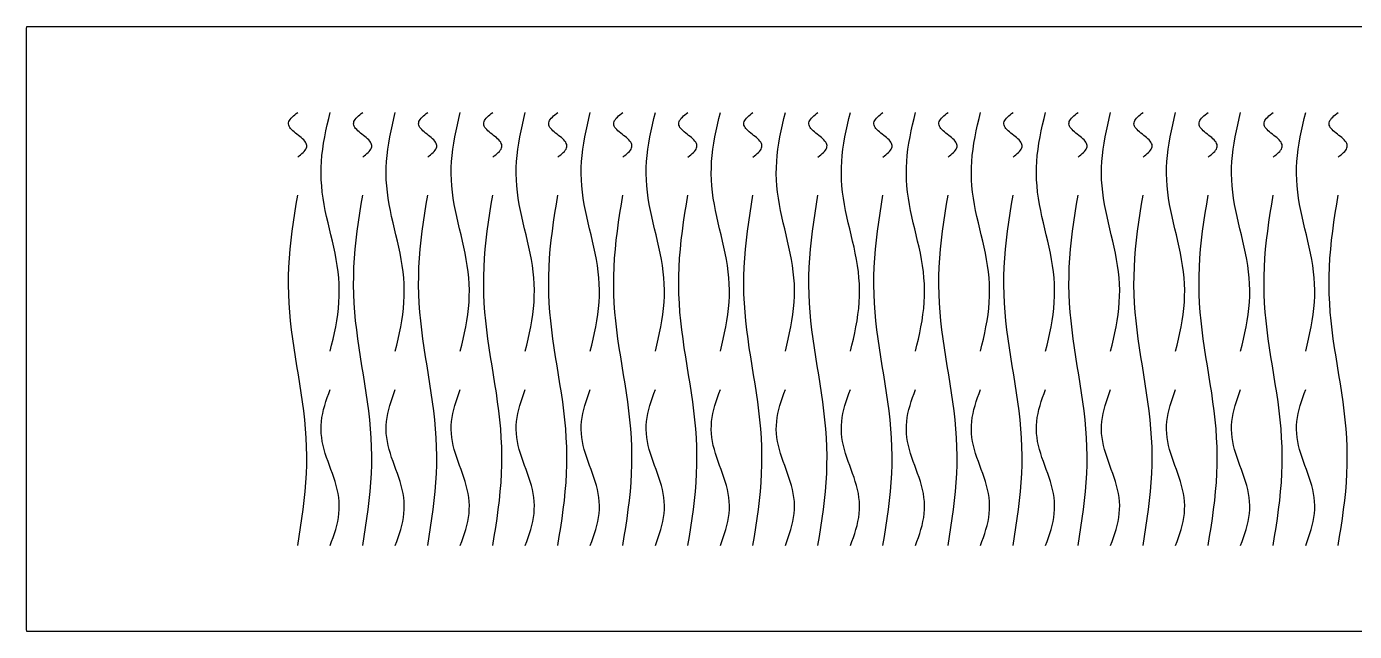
# Model space of a CAD drawing. Header units: millimetres. Extents: x 6 to 171, y 6 to 44.
# Drawn here: x 6 to 89.4, y 6 to 44 of the extents above; entities that cross this region are included whole.
import ezdxf

# ---------------------------------------------------------------- set-up
doc = ezdxf.new("R2010")
doc.units = ezdxf.units.MM
doc.layers.add('CUT', color=1, linetype='Continuous')

msp = doc.modelspace()

# ---------------------------------------------------------------- linework, layer by layer
at = {"layer": 'CUT'}
msp.add_lwpolyline([(6.007, 43.993), (6.147, 44), (170.853, 44), (170.993, 43.993), (171, 43.853), (171, 6.147), (170.993, 6.007), (170.853, 6), (6.147, 6), (6.007, 6.007), (6, 6.147), (6, 43.853), (6.007, 43.993)], close=True, dxfattribs=at)
for points in [[(23.021, 35.8), (23.112, 35.872), (23.202, 35.944), (23.286, 36.015), (23.364, 36.087), (23.433, 36.159), (23.491, 36.231), (23.537, 36.303), (23.57, 36.374), (23.588, 36.446), (23.592, 36.518), (23.581, 36.59), (23.555, 36.662), (23.516, 36.733), (23.463, 36.805), (23.4, 36.877), (23.326, 36.949), (23.245, 37.021), (23.157, 37.092), (23.067, 37.164), (22.975, 37.236), (22.884, 37.308), (22.797, 37.379), (22.715, 37.451), (22.642, 37.523), (22.578, 37.595), (22.526, 37.667), (22.486, 37.738), (22.461, 37.81), (22.45, 37.882), (22.453, 37.954), (22.472, 38.026), (22.504, 38.097), (22.55, 38.169), (22.608, 38.241), (22.677, 38.313), (22.755, 38.385), (22.84, 38.456), (22.929, 38.528), (23.021, 38.6)], [(25.062, 23.6), (25.153, 23.985), (25.243, 24.369), (25.327, 24.754), (25.405, 25.138), (25.474, 25.523), (25.532, 25.908), (25.578, 26.292), (25.611, 26.677), (25.629, 27.062), (25.633, 27.446), (25.622, 27.831), (25.596, 28.215), (25.557, 28.6), (25.505, 28.985), (25.441, 29.369), (25.367, 29.754), (25.286, 30.138), (25.199, 30.523), (25.108, 30.908), (25.016, 31.292), (24.925, 31.677), (24.838, 32.062), (24.756, 32.446), (24.683, 32.831), (24.619, 33.215), (24.567, 33.6), (24.527, 33.985), (24.502, 34.369), (24.491, 34.754), (24.494, 35.138), (24.513, 35.523), (24.545, 35.908), (24.591, 36.292), (24.65, 36.677), (24.718, 37.062), (24.796, 37.446), (24.881, 37.831), (24.97, 38.215), (25.062, 38.6)], [(27.103, 35.8), (27.195, 35.872), (27.284, 35.944), (27.369, 36.015), (27.446, 36.087), (27.515, 36.159), (27.573, 36.231), (27.619, 36.303), (27.652, 36.374), (27.67, 36.446), (27.674, 36.518), (27.663, 36.59), (27.637, 36.662), (27.598, 36.733), (27.546, 36.805), (27.482, 36.877), (27.408, 36.949), (27.327, 37.021), (27.24, 37.092), (27.149, 37.164), (27.057, 37.236), (26.966, 37.308), (26.879, 37.379), (26.798, 37.451), (26.724, 37.523), (26.66, 37.595), (26.608, 37.667), (26.569, 37.738), (26.543, 37.81), (26.532, 37.882), (26.536, 37.954), (26.554, 38.026), (26.587, 38.097), (26.633, 38.169), (26.691, 38.241), (26.76, 38.313), (26.837, 38.385), (26.922, 38.456), (27.011, 38.528), (27.103, 38.6)], [(29.144, 23.6), (29.236, 23.985), (29.325, 24.369), (29.41, 24.754), (29.488, 25.138), (29.556, 25.523), (29.615, 25.908), (29.661, 26.292), (29.693, 26.677), (29.712, 27.062), (29.715, 27.446), (29.704, 27.831), (29.679, 28.215), (29.639, 28.6), (29.587, 28.985), (29.523, 29.369), (29.45, 29.754), (29.368, 30.138), (29.281, 30.523), (29.19, 30.908), (29.098, 31.292), (29.007, 31.677), (28.92, 32.062), (28.839, 32.446), (28.765, 32.831), (28.701, 33.215), (28.649, 33.6), (28.61, 33.985), (28.584, 34.369), (28.573, 34.754), (28.577, 35.138), (28.595, 35.523), (28.628, 35.908), (28.674, 36.292), (28.732, 36.677), (28.801, 37.062), (28.879, 37.446), (28.963, 37.831), (29.053, 38.215), (29.144, 38.6)], [(31.185, 35.8), (31.277, 35.872), (31.366, 35.944), (31.451, 36.015), (31.529, 36.087), (31.598, 36.159), (31.656, 36.231), (31.702, 36.303), (31.734, 36.374), (31.753, 36.446), (31.756, 36.518), (31.745, 36.59), (31.72, 36.662), (31.68, 36.733), (31.628, 36.805), (31.564, 36.877), (31.491, 36.949), (31.409, 37.021), (31.322, 37.092), (31.231, 37.164), (31.139, 37.236), (31.049, 37.308), (30.961, 37.379), (30.88, 37.451), (30.806, 37.523), (30.743, 37.595), (30.69, 37.667), (30.651, 37.738), (30.625, 37.81), (30.614, 37.882), (30.618, 37.954), (30.636, 38.026), (30.669, 38.097), (30.715, 38.169), (30.773, 38.241), (30.842, 38.313), (30.92, 38.385), (31.004, 38.456), (31.094, 38.528), (31.185, 38.6)], [(33.227, 23.6), (33.318, 23.985), (33.408, 24.369), (33.492, 24.754), (33.57, 25.138), (33.639, 25.523), (33.697, 25.908), (33.743, 26.292), (33.776, 26.677), (33.794, 27.062), (33.798, 27.446), (33.787, 27.831), (33.761, 28.215), (33.722, 28.6), (33.669, 28.985), (33.606, 29.369), (33.532, 29.754), (33.451, 30.138), (33.363, 30.523), (33.273, 30.908), (33.181, 31.292), (33.09, 31.677), (33.003, 32.062), (32.921, 32.446), (32.848, 32.831), (32.784, 33.215), (32.732, 33.6), (32.692, 33.985), (32.667, 34.369), (32.656, 34.754), (32.659, 35.138), (32.678, 35.523), (32.71, 35.908), (32.756, 36.292), (32.814, 36.677), (32.883, 37.062), (32.961, 37.446), (33.046, 37.831), (33.135, 38.215), (33.227, 38.6)], [(35.268, 35.8), (35.359, 35.872), (35.449, 35.944), (35.533, 36.015), (35.611, 36.087), (35.68, 36.159), (35.738, 36.231), (35.784, 36.303), (35.817, 36.374), (35.835, 36.446), (35.839, 36.518), (35.828, 36.59), (35.802, 36.662), (35.763, 36.733), (35.711, 36.805), (35.647, 36.877), (35.573, 36.949), (35.492, 37.021), (35.405, 37.092), (35.314, 37.164), (35.222, 37.236), (35.131, 37.308), (35.044, 37.379), (34.962, 37.451), (34.889, 37.523), (34.825, 37.595), (34.773, 37.667), (34.733, 37.738), (34.708, 37.81), (34.697, 37.882), (34.7, 37.954), (34.719, 38.026), (34.751, 38.097), (34.797, 38.169), (34.856, 38.241), (34.924, 38.313), (35.002, 38.385), (35.087, 38.456), (35.176, 38.528), (35.268, 38.6)], [(37.309, 23.6), (37.401, 23.985), (37.49, 24.369), (37.575, 24.754), (37.652, 25.138), (37.721, 25.523), (37.779, 25.908), (37.825, 26.292), (37.858, 26.677), (37.876, 27.062), (37.88, 27.446), (37.869, 27.831), (37.843, 28.215), (37.804, 28.6), (37.752, 28.985), (37.688, 29.369), (37.614, 29.754), (37.533, 30.138), (37.446, 30.523), (37.355, 30.908), (37.263, 31.292), (37.172, 31.677), (37.085, 32.062), (37.004, 32.446), (36.93, 32.831), (36.866, 33.215), (36.814, 33.6), (36.775, 33.985), (36.749, 34.369), (36.738, 34.754), (36.742, 35.138), (36.76, 35.523), (36.793, 35.908), (36.839, 36.292), (36.897, 36.677), (36.966, 37.062), (37.043, 37.446), (37.128, 37.831), (37.217, 38.215), (37.309, 38.6)], [(39.35, 35.8), (39.442, 35.872), (39.531, 35.944), (39.616, 36.015), (39.694, 36.087), (39.762, 36.159), (39.821, 36.231), (39.867, 36.303), (39.899, 36.374), (39.918, 36.446), (39.921, 36.518), (39.91, 36.59), (39.885, 36.662), (39.845, 36.733), (39.793, 36.805), (39.729, 36.877), (39.656, 36.949), (39.574, 37.021), (39.487, 37.092), (39.396, 37.164), (39.304, 37.236), (39.213, 37.308), (39.126, 37.379), (39.045, 37.451), (38.971, 37.523), (38.907, 37.595), (38.855, 37.667), (38.816, 37.738), (38.79, 37.81), (38.779, 37.882), (38.783, 37.954), (38.801, 38.026), (38.834, 38.097), (38.88, 38.169), (38.938, 38.241), (39.007, 38.313), (39.085, 38.385), (39.169, 38.456), (39.259, 38.528), (39.35, 38.6)], [(41.391, 23.6), (41.483, 23.985), (41.572, 24.369), (41.657, 24.754), (41.735, 25.138), (41.804, 25.523), (41.862, 25.908), (41.908, 26.292), (41.94, 26.677), (41.959, 27.062), (41.962, 27.446), (41.951, 27.831), (41.926, 28.215), (41.886, 28.6), (41.834, 28.985), (41.77, 29.369), (41.697, 29.754), (41.615, 30.138), (41.528, 30.523), (41.437, 30.908), (41.345, 31.292), (41.255, 31.677), (41.167, 32.062), (41.086, 32.446), (41.012, 32.831), (40.949, 33.215), (40.896, 33.6), (40.857, 33.985), (40.831, 34.369), (40.82, 34.754), (40.824, 35.138), (40.842, 35.523), (40.875, 35.908), (40.921, 36.292), (40.979, 36.677), (41.048, 37.062), (41.126, 37.446), (41.21, 37.831), (41.3, 38.215), (41.391, 38.6)], [(43.433, 35.8), (43.524, 35.872), (43.614, 35.944), (43.698, 36.015), (43.776, 36.087), (43.845, 36.159), (43.903, 36.231), (43.949, 36.303), (43.982, 36.374), (44, 36.446), (44.004, 36.518), (43.993, 36.59), (43.967, 36.662), (43.928, 36.733), (43.875, 36.805), (43.812, 36.877), (43.738, 36.949), (43.657, 37.021), (43.569, 37.092), (43.479, 37.164), (43.387, 37.236), (43.296, 37.308), (43.209, 37.379), (43.127, 37.451), (43.054, 37.523), (42.99, 37.595), (42.938, 37.667), (42.898, 37.738), (42.873, 37.81), (42.862, 37.882), (42.865, 37.954), (42.884, 38.026), (42.916, 38.097), (42.962, 38.169), (43.02, 38.241), (43.089, 38.313), (43.167, 38.385), (43.252, 38.456), (43.341, 38.528), (43.433, 38.6)], [(45.474, 23.6), (45.565, 23.985), (45.655, 24.369), (45.739, 24.754), (45.817, 25.138), (45.886, 25.523), (45.944, 25.908), (45.99, 26.292), (46.023, 26.677), (46.041, 27.062), (46.045, 27.446), (46.034, 27.831), (46.008, 28.215), (45.969, 28.6), (45.917, 28.985), (45.853, 29.369), (45.779, 29.754), (45.698, 30.138), (45.611, 30.523), (45.52, 30.908), (45.428, 31.292), (45.337, 31.677), (45.25, 32.062), (45.168, 32.446), (45.095, 32.831), (45.031, 33.215), (44.979, 33.6), (44.939, 33.985), (44.914, 34.369), (44.903, 34.754), (44.906, 35.138), (44.925, 35.523), (44.957, 35.908), (45.003, 36.292), (45.062, 36.677), (45.13, 37.062), (45.208, 37.446), (45.293, 37.831), (45.382, 38.215), (45.474, 38.6)], [(47.515, 35.8), (47.607, 35.872), (47.696, 35.944), (47.781, 36.015), (47.858, 36.087), (47.927, 36.159), (47.985, 36.231), (48.031, 36.303), (48.064, 36.374), (48.082, 36.446), (48.086, 36.518), (48.075, 36.59), (48.049, 36.662), (48.01, 36.733), (47.958, 36.805), (47.894, 36.877), (47.82, 36.949), (47.739, 37.021), (47.652, 37.092), (47.561, 37.164), (47.469, 37.236), (47.378, 37.308), (47.291, 37.379), (47.21, 37.451), (47.136, 37.523), (47.072, 37.595), (47.02, 37.667), (46.981, 37.738), (46.955, 37.81), (46.944, 37.882), (46.948, 37.954), (46.966, 38.026), (46.999, 38.097), (47.045, 38.169), (47.103, 38.241), (47.172, 38.313), (47.249, 38.385), (47.334, 38.456), (47.423, 38.528), (47.515, 38.6)], [(49.556, 23.6), (49.648, 23.985), (49.737, 24.369), (49.822, 24.754), (49.9, 25.138), (49.968, 25.523), (50.027, 25.908), (50.073, 26.292), (50.105, 26.677), (50.124, 27.062), (50.127, 27.446), (50.116, 27.831), (50.091, 28.215), (50.051, 28.6), (49.999, 28.985), (49.935, 29.369), (49.862, 29.754), (49.78, 30.138), (49.693, 30.523), (49.602, 30.908), (49.51, 31.292), (49.419, 31.677), (49.332, 32.062), (49.251, 32.446), (49.177, 32.831), (49.113, 33.215), (49.061, 33.6), (49.022, 33.985), (48.996, 34.369), (48.985, 34.754), (48.989, 35.138), (49.007, 35.523), (49.04, 35.908), (49.086, 36.292), (49.144, 36.677), (49.213, 37.062), (49.291, 37.446), (49.375, 37.831), (49.465, 38.215), (49.556, 38.6)], [(51.597, 35.8), (51.689, 35.872), (51.778, 35.944), (51.863, 36.015), (51.941, 36.087), (52.01, 36.159), (52.068, 36.231), (52.114, 36.303), (52.146, 36.374), (52.165, 36.446), (52.168, 36.518), (52.157, 36.59), (52.132, 36.662), (52.092, 36.733), (52.04, 36.805), (51.976, 36.877), (51.903, 36.949), (51.821, 37.021), (51.734, 37.092), (51.643, 37.164), (51.551, 37.236), (51.461, 37.308), (51.373, 37.379), (51.292, 37.451), (51.218, 37.523), (51.155, 37.595), (51.102, 37.667), (51.063, 37.738), (51.037, 37.81), (51.026, 37.882), (51.03, 37.954), (51.048, 38.026), (51.081, 38.097), (51.127, 38.169), (51.185, 38.241), (51.254, 38.313), (51.332, 38.385), (51.416, 38.456), (51.506, 38.528), (51.597, 38.6)], [(53.639, 23.6), (53.73, 23.985), (53.82, 24.369), (53.904, 24.754), (53.982, 25.138), (54.051, 25.523), (54.109, 25.908), (54.155, 26.292), (54.188, 26.677), (54.206, 27.062), (54.21, 27.446), (54.199, 27.831), (54.173, 28.215), (54.134, 28.6), (54.081, 28.985), (54.018, 29.369), (53.944, 29.754), (53.863, 30.138), (53.775, 30.523), (53.685, 30.908), (53.593, 31.292), (53.502, 31.677), (53.415, 32.062), (53.333, 32.446), (53.26, 32.831), (53.196, 33.215), (53.144, 33.6), (53.104, 33.985), (53.079, 34.369), (53.068, 34.754), (53.071, 35.138), (53.09, 35.523), (53.122, 35.908), (53.168, 36.292), (53.226, 36.677), (53.295, 37.062), (53.373, 37.446), (53.458, 37.831), (53.547, 38.215), (53.639, 38.6)], [(55.68, 35.8), (55.771, 35.872), (55.861, 35.944), (55.945, 36.015), (56.023, 36.087), (56.092, 36.159), (56.15, 36.231), (56.196, 36.303), (56.229, 36.374), (56.247, 36.446), (56.251, 36.518), (56.24, 36.59), (56.214, 36.662), (56.175, 36.733), (56.123, 36.805), (56.059, 36.877), (55.985, 36.949), (55.904, 37.021), (55.817, 37.092), (55.726, 37.164), (55.634, 37.236), (55.543, 37.308), (55.456, 37.379), (55.374, 37.451), (55.301, 37.523), (55.237, 37.595), (55.185, 37.667), (55.145, 37.738), (55.12, 37.81), (55.109, 37.882), (55.112, 37.954), (55.131, 38.026), (55.163, 38.097), (55.209, 38.169), (55.268, 38.241), (55.336, 38.313), (55.414, 38.385), (55.499, 38.456), (55.588, 38.528), (55.68, 38.6)], [(57.721, 23.6), (57.813, 23.985), (57.902, 24.369), (57.987, 24.754), (58.064, 25.138), (58.133, 25.523), (58.191, 25.908), (58.237, 26.292), (58.27, 26.677), (58.288, 27.062), (58.292, 27.446), (58.281, 27.831), (58.255, 28.215), (58.216, 28.6), (58.164, 28.985), (58.1, 29.369), (58.026, 29.754), (57.945, 30.138), (57.858, 30.523), (57.767, 30.908), (57.675, 31.292), (57.584, 31.677), (57.497, 32.062), (57.416, 32.446), (57.342, 32.831), (57.278, 33.215), (57.226, 33.6), (57.187, 33.985), (57.161, 34.369), (57.15, 34.754), (57.154, 35.138), (57.172, 35.523), (57.205, 35.908), (57.251, 36.292), (57.309, 36.677), (57.378, 37.062), (57.455, 37.446), (57.54, 37.831), (57.629, 38.215), (57.721, 38.6)], [(59.762, 35.8), (59.854, 35.872), (59.943, 35.944), (60.028, 36.015), (60.106, 36.087), (60.174, 36.159), (60.233, 36.231), (60.279, 36.303), (60.311, 36.374), (60.33, 36.446), (60.333, 36.518), (60.322, 36.59), (60.297, 36.662), (60.257, 36.733), (60.205, 36.805), (60.141, 36.877), (60.068, 36.949), (59.986, 37.021), (59.899, 37.092), (59.808, 37.164), (59.716, 37.236), (59.625, 37.308), (59.538, 37.379), (59.457, 37.451), (59.383, 37.523), (59.319, 37.595), (59.267, 37.667), (59.228, 37.738), (59.202, 37.81), (59.191, 37.882), (59.195, 37.954), (59.213, 38.026), (59.246, 38.097), (59.292, 38.169), (59.35, 38.241), (59.419, 38.313), (59.497, 38.385), (59.581, 38.456), (59.671, 38.528), (59.762, 38.6)], [(61.803, 23.6), (61.895, 23.985), (61.984, 24.369), (62.069, 24.754), (62.147, 25.138), (62.216, 25.523), (62.274, 25.908), (62.32, 26.292), (62.352, 26.677), (62.371, 27.062), (62.374, 27.446), (62.363, 27.831), (62.338, 28.215), (62.298, 28.6), (62.246, 28.985), (62.182, 29.369), (62.109, 29.754), (62.027, 30.138), (61.94, 30.523), (61.849, 30.908), (61.757, 31.292), (61.667, 31.677), (61.579, 32.062), (61.498, 32.446), (61.424, 32.831), (61.361, 33.215), (61.308, 33.6), (61.269, 33.985), (61.243, 34.369), (61.232, 34.754), (61.236, 35.138), (61.254, 35.523), (61.287, 35.908), (61.333, 36.292), (61.391, 36.677), (61.46, 37.062), (61.538, 37.446), (61.622, 37.831), (61.712, 38.215), (61.803, 38.6)], [(63.845, 35.8), (63.936, 35.872), (64.026, 35.944), (64.11, 36.015), (64.188, 36.087), (64.257, 36.159), (64.315, 36.231), (64.361, 36.303), (64.394, 36.374), (64.412, 36.446), (64.416, 36.518), (64.405, 36.59), (64.379, 36.662), (64.34, 36.733), (64.287, 36.805), (64.224, 36.877), (64.15, 36.949), (64.069, 37.021), (63.981, 37.092), (63.891, 37.164), (63.799, 37.236), (63.708, 37.308), (63.621, 37.379), (63.539, 37.451), (63.466, 37.523), (63.402, 37.595), (63.35, 37.667), (63.31, 37.738), (63.285, 37.81), (63.274, 37.882), (63.277, 37.954), (63.296, 38.026), (63.328, 38.097), (63.374, 38.169), (63.432, 38.241), (63.501, 38.313), (63.579, 38.385), (63.664, 38.456), (63.753, 38.528), (63.845, 38.6)], [(65.886, 23.6), (65.977, 23.985), (66.067, 24.369), (66.151, 24.754), (66.229, 25.138), (66.298, 25.523), (66.356, 25.908), (66.402, 26.292), (66.435, 26.677), (66.453, 27.062), (66.457, 27.446), (66.446, 27.831), (66.42, 28.215), (66.381, 28.6), (66.329, 28.985), (66.265, 29.369), (66.191, 29.754), (66.11, 30.138), (66.023, 30.523), (65.932, 30.908), (65.84, 31.292), (65.749, 31.677), (65.662, 32.062), (65.58, 32.446), (65.507, 32.831), (65.443, 33.215), (65.391, 33.6), (65.351, 33.985), (65.326, 34.369), (65.315, 34.754), (65.318, 35.138), (65.337, 35.523), (65.369, 35.908), (65.415, 36.292), (65.474, 36.677), (65.542, 37.062), (65.62, 37.446), (65.705, 37.831), (65.794, 38.215), (65.886, 38.6)], [(67.927, 35.8), (68.019, 35.872), (68.108, 35.944), (68.193, 36.015), (68.27, 36.087), (68.339, 36.159), (68.397, 36.231), (68.443, 36.303), (68.476, 36.374), (68.494, 36.446), (68.498, 36.518), (68.487, 36.59), (68.461, 36.662), (68.422, 36.733), (68.37, 36.805), (68.306, 36.877), (68.232, 36.949), (68.151, 37.021), (68.064, 37.092), (67.973, 37.164), (67.881, 37.236), (67.79, 37.308), (67.703, 37.379), (67.622, 37.451), (67.548, 37.523), (67.484, 37.595), (67.432, 37.667), (67.393, 37.738), (67.367, 37.81), (67.356, 37.882), (67.36, 37.954), (67.378, 38.026), (67.411, 38.097), (67.457, 38.169), (67.515, 38.241), (67.584, 38.313), (67.661, 38.385), (67.746, 38.456), (67.835, 38.528), (67.927, 38.6)], [(69.968, 23.6), (70.06, 23.985), (70.149, 24.369), (70.234, 24.754), (70.312, 25.138), (70.38, 25.523), (70.439, 25.908), (70.485, 26.292), (70.517, 26.677), (70.536, 27.062), (70.539, 27.446), (70.528, 27.831), (70.503, 28.215), (70.463, 28.6), (70.411, 28.985), (70.347, 29.369), (70.274, 29.754), (70.192, 30.138), (70.105, 30.523), (70.014, 30.908), (69.922, 31.292), (69.831, 31.677), (69.744, 32.062), (69.663, 32.446), (69.589, 32.831), (69.525, 33.215), (69.473, 33.6), (69.434, 33.985), (69.408, 34.369), (69.397, 34.754), (69.401, 35.138), (69.419, 35.523), (69.452, 35.908), (69.498, 36.292), (69.556, 36.677), (69.625, 37.062), (69.703, 37.446), (69.787, 37.831), (69.877, 38.215), (69.968, 38.6)], [(72.009, 35.8), (72.101, 35.872), (72.19, 35.944), (72.275, 36.015), (72.353, 36.087), (72.422, 36.159), (72.48, 36.231), (72.526, 36.303), (72.558, 36.374), (72.577, 36.446), (72.58, 36.518), (72.569, 36.59), (72.544, 36.662), (72.504, 36.733), (72.452, 36.805), (72.388, 36.877), (72.315, 36.949), (72.233, 37.021), (72.146, 37.092), (72.055, 37.164), (71.963, 37.236), (71.873, 37.308), (71.785, 37.379), (71.704, 37.451), (71.63, 37.523), (71.567, 37.595), (71.514, 37.667), (71.475, 37.738), (71.449, 37.81), (71.438, 37.882), (71.442, 37.954), (71.46, 38.026), (71.493, 38.097), (71.539, 38.169), (71.597, 38.241), (71.666, 38.313), (71.744, 38.385), (71.828, 38.456), (71.918, 38.528), (72.009, 38.6)], [(74.051, 23.6), (74.142, 23.985), (74.232, 24.369), (74.316, 24.754), (74.394, 25.138), (74.463, 25.523), (74.521, 25.908), (74.567, 26.292), (74.6, 26.677), (74.618, 27.062), (74.622, 27.446), (74.611, 27.831), (74.585, 28.215), (74.546, 28.6), (74.493, 28.985), (74.43, 29.369), (74.356, 29.754), (74.275, 30.138), (74.187, 30.523), (74.097, 30.908), (74.005, 31.292), (73.914, 31.677), (73.827, 32.062), (73.745, 32.446), (73.672, 32.831), (73.608, 33.215), (73.556, 33.6), (73.516, 33.985), (73.491, 34.369), (73.48, 34.754), (73.483, 35.138), (73.502, 35.523), (73.534, 35.908), (73.58, 36.292), (73.638, 36.677), (73.707, 37.062), (73.785, 37.446), (73.87, 37.831), (73.959, 38.215), (74.051, 38.6)], [(76.092, 35.8), (76.183, 35.872), (76.273, 35.944), (76.357, 36.015), (76.435, 36.087), (76.504, 36.159), (76.562, 36.231), (76.608, 36.303), (76.641, 36.374), (76.659, 36.446), (76.663, 36.518), (76.652, 36.59), (76.626, 36.662), (76.587, 36.733), (76.535, 36.805), (76.471, 36.877), (76.397, 36.949), (76.316, 37.021), (76.229, 37.092), (76.138, 37.164), (76.046, 37.236), (75.955, 37.308), (75.868, 37.379), (75.786, 37.451), (75.713, 37.523), (75.649, 37.595), (75.597, 37.667), (75.557, 37.738), (75.532, 37.81), (75.521, 37.882), (75.524, 37.954), (75.543, 38.026), (75.575, 38.097), (75.621, 38.169), (75.68, 38.241), (75.748, 38.313), (75.826, 38.385), (75.911, 38.456), (76, 38.528), (76.092, 38.6)], [(78.133, 23.6), (78.225, 23.985), (78.314, 24.369), (78.399, 24.754), (78.476, 25.138), (78.545, 25.523), (78.603, 25.908), (78.649, 26.292), (78.682, 26.677), (78.7, 27.062), (78.704, 27.446), (78.693, 27.831), (78.667, 28.215), (78.628, 28.6), (78.576, 28.985), (78.512, 29.369), (78.438, 29.754), (78.357, 30.138), (78.27, 30.523), (78.179, 30.908), (78.087, 31.292), (77.996, 31.677), (77.909, 32.062), (77.828, 32.446), (77.754, 32.831), (77.69, 33.215), (77.638, 33.6), (77.599, 33.985), (77.573, 34.369), (77.562, 34.754), (77.566, 35.138), (77.584, 35.523), (77.617, 35.908), (77.663, 36.292), (77.721, 36.677), (77.79, 37.062), (77.867, 37.446), (77.952, 37.831), (78.041, 38.215), (78.133, 38.6)], [(80.174, 35.8), (80.266, 35.872), (80.355, 35.944), (80.44, 36.015), (80.518, 36.087), (80.586, 36.159), (80.645, 36.231), (80.691, 36.303), (80.723, 36.374), (80.742, 36.446), (80.745, 36.518), (80.734, 36.59), (80.709, 36.662), (80.669, 36.733), (80.617, 36.805), (80.553, 36.877), (80.48, 36.949), (80.398, 37.021), (80.311, 37.092), (80.22, 37.164), (80.128, 37.236), (80.037, 37.308), (79.95, 37.379), (79.869, 37.451), (79.795, 37.523), (79.731, 37.595), (79.679, 37.667), (79.64, 37.738), (79.614, 37.81), (79.603, 37.882), (79.607, 37.954), (79.625, 38.026), (79.658, 38.097), (79.704, 38.169), (79.762, 38.241), (79.831, 38.313), (79.909, 38.385), (79.993, 38.456), (80.083, 38.528), (80.174, 38.6)], [(82.215, 23.6), (82.307, 23.985), (82.396, 24.369), (82.481, 24.754), (82.559, 25.138), (82.628, 25.523), (82.686, 25.908), (82.732, 26.292), (82.764, 26.677), (82.783, 27.062), (82.786, 27.446), (82.775, 27.831), (82.75, 28.215), (82.71, 28.6), (82.658, 28.985), (82.594, 29.369), (82.521, 29.754), (82.439, 30.138), (82.352, 30.523), (82.261, 30.908), (82.169, 31.292), (82.079, 31.677), (81.991, 32.062), (81.91, 32.446), (81.836, 32.831), (81.773, 33.215), (81.72, 33.6), (81.681, 33.985), (81.655, 34.369), (81.644, 34.754), (81.648, 35.138), (81.666, 35.523), (81.699, 35.908), (81.745, 36.292), (81.803, 36.677), (81.872, 37.062), (81.95, 37.446), (82.034, 37.831), (82.124, 38.215), (82.215, 38.6)], [(84.257, 35.8), (84.348, 35.872), (84.438, 35.944), (84.522, 36.015), (84.6, 36.087), (84.669, 36.159), (84.727, 36.231), (84.773, 36.303), (84.806, 36.374), (84.824, 36.446), (84.828, 36.518), (84.817, 36.59), (84.791, 36.662), (84.752, 36.733), (84.699, 36.805), (84.636, 36.877), (84.562, 36.949), (84.481, 37.021), (84.393, 37.092), (84.303, 37.164), (84.211, 37.236), (84.12, 37.308), (84.033, 37.379), (83.951, 37.451), (83.878, 37.523), (83.814, 37.595), (83.762, 37.667), (83.722, 37.738), (83.697, 37.81), (83.686, 37.882), (83.689, 37.954), (83.708, 38.026), (83.74, 38.097), (83.786, 38.169), (83.844, 38.241), (83.913, 38.313), (83.991, 38.385), (84.076, 38.456), (84.165, 38.528), (84.257, 38.6)], [(86.298, 23.6), (86.389, 23.985), (86.479, 24.369), (86.563, 24.754), (86.641, 25.138), (86.71, 25.523), (86.768, 25.908), (86.814, 26.292), (86.847, 26.677), (86.865, 27.062), (86.869, 27.446), (86.858, 27.831), (86.832, 28.215), (86.793, 28.6), (86.741, 28.985), (86.677, 29.369), (86.603, 29.754), (86.522, 30.138), (86.435, 30.523), (86.344, 30.908), (86.252, 31.292), (86.161, 31.677), (86.074, 32.062), (85.992, 32.446), (85.919, 32.831), (85.855, 33.215), (85.803, 33.6), (85.763, 33.985), (85.738, 34.369), (85.727, 34.754), (85.73, 35.138), (85.749, 35.523), (85.781, 35.908), (85.827, 36.292), (85.886, 36.677), (85.954, 37.062), (86.032, 37.446), (86.117, 37.831), (86.206, 38.215), (86.298, 38.6)], [(88.339, 35.8), (88.431, 35.872), (88.52, 35.944), (88.605, 36.015), (88.682, 36.087), (88.751, 36.159), (88.809, 36.231), (88.855, 36.303), (88.888, 36.374), (88.906, 36.446), (88.91, 36.518), (88.899, 36.59), (88.873, 36.662), (88.834, 36.733), (88.782, 36.805), (88.718, 36.877), (88.644, 36.949), (88.563, 37.021), (88.476, 37.092), (88.385, 37.164), (88.293, 37.236), (88.202, 37.308), (88.115, 37.379), (88.034, 37.451), (87.96, 37.523), (87.896, 37.595), (87.844, 37.667), (87.805, 37.738), (87.779, 37.81), (87.768, 37.882), (87.772, 37.954), (87.79, 38.026), (87.823, 38.097), (87.869, 38.169), (87.927, 38.241), (87.996, 38.313), (88.073, 38.385), (88.158, 38.456), (88.247, 38.528), (88.339, 38.6)], [(23.021, 11.4), (23.112, 11.964), (23.202, 12.528), (23.286, 13.092), (23.364, 13.656), (23.433, 14.221), (23.491, 14.785), (23.537, 15.349), (23.57, 15.913), (23.588, 16.477), (23.592, 17.041), (23.581, 17.605), (23.555, 18.169), (23.516, 18.733), (23.463, 19.297), (23.4, 19.862), (23.326, 20.426), (23.245, 20.99), (23.157, 21.554), (23.067, 22.118), (22.975, 22.682), (22.884, 23.246), (22.797, 23.81), (22.715, 24.374), (22.642, 24.938), (22.578, 25.503), (22.526, 26.067), (22.486, 26.631), (22.461, 27.195), (22.45, 27.759), (22.453, 28.323), (22.472, 28.887), (22.504, 29.451), (22.55, 30.015), (22.608, 30.579), (22.677, 31.144), (22.755, 31.708), (22.84, 32.272), (22.929, 32.836), (23.021, 33.4)], [(27.103, 11.4), (27.195, 11.964), (27.284, 12.528), (27.369, 13.092), (27.446, 13.656), (27.515, 14.221), (27.573, 14.785), (27.619, 15.349), (27.652, 15.913), (27.67, 16.477), (27.674, 17.041), (27.663, 17.605), (27.637, 18.169), (27.598, 18.733), (27.546, 19.297), (27.482, 19.862), (27.408, 20.426), (27.327, 20.99), (27.24, 21.554), (27.149, 22.118), (27.057, 22.682), (26.966, 23.246), (26.879, 23.81), (26.798, 24.374), (26.724, 24.938), (26.66, 25.503), (26.608, 26.067), (26.569, 26.631), (26.543, 27.195), (26.532, 27.759), (26.536, 28.323), (26.554, 28.887), (26.587, 29.451), (26.633, 30.015), (26.691, 30.579), (26.76, 31.144), (26.837, 31.708), (26.922, 32.272), (27.011, 32.836), (27.103, 33.4)], [(31.185, 11.4), (31.277, 11.964), (31.366, 12.528), (31.451, 13.092), (31.529, 13.656), (31.598, 14.221), (31.656, 14.785), (31.702, 15.349), (31.734, 15.913), (31.753, 16.477), (31.756, 17.041), (31.745, 17.605), (31.72, 18.169), (31.68, 18.733), (31.628, 19.297), (31.564, 19.862), (31.491, 20.426), (31.409, 20.99), (31.322, 21.554), (31.231, 22.118), (31.139, 22.682), (31.049, 23.246), (30.961, 23.81), (30.88, 24.374), (30.806, 24.938), (30.743, 25.503), (30.69, 26.067), (30.651, 26.631), (30.625, 27.195), (30.614, 27.759), (30.618, 28.323), (30.636, 28.887), (30.669, 29.451), (30.715, 30.015), (30.773, 30.579), (30.842, 31.144), (30.92, 31.708), (31.004, 32.272), (31.094, 32.836), (31.185, 33.4)], [(35.268, 11.4), (35.359, 11.964), (35.449, 12.528), (35.533, 13.092), (35.611, 13.656), (35.68, 14.221), (35.738, 14.785), (35.784, 15.349), (35.817, 15.913), (35.835, 16.477), (35.839, 17.041), (35.828, 17.605), (35.802, 18.169), (35.763, 18.733), (35.711, 19.297), (35.647, 19.862), (35.573, 20.426), (35.492, 20.99), (35.405, 21.554), (35.314, 22.118), (35.222, 22.682), (35.131, 23.246), (35.044, 23.81), (34.962, 24.374), (34.889, 24.938), (34.825, 25.503), (34.773, 26.067), (34.733, 26.631), (34.708, 27.195), (34.697, 27.759), (34.7, 28.323), (34.719, 28.887), (34.751, 29.451), (34.797, 30.015), (34.856, 30.579), (34.924, 31.144), (35.002, 31.708), (35.087, 32.272), (35.176, 32.836), (35.268, 33.4)], [(39.35, 11.4), (39.442, 11.964), (39.531, 12.528), (39.616, 13.092), (39.694, 13.656), (39.762, 14.221), (39.821, 14.785), (39.867, 15.349), (39.899, 15.913), (39.918, 16.477), (39.921, 17.041), (39.91, 17.605), (39.885, 18.169), (39.845, 18.733), (39.793, 19.297), (39.729, 19.862), (39.656, 20.426), (39.574, 20.99), (39.487, 21.554), (39.396, 22.118), (39.304, 22.682), (39.213, 23.246), (39.126, 23.81), (39.045, 24.374), (38.971, 24.938), (38.907, 25.503), (38.855, 26.067), (38.816, 26.631), (38.79, 27.195), (38.779, 27.759), (38.783, 28.323), (38.801, 28.887), (38.834, 29.451), (38.88, 30.015), (38.938, 30.579), (39.007, 31.144), (39.085, 31.708), (39.169, 32.272), (39.259, 32.836), (39.35, 33.4)], [(43.433, 11.4), (43.524, 11.964), (43.614, 12.528), (43.698, 13.092), (43.776, 13.656), (43.845, 14.221), (43.903, 14.785), (43.949, 15.349), (43.982, 15.913), (44, 16.477), (44.004, 17.041), (43.993, 17.605), (43.967, 18.169), (43.928, 18.733), (43.875, 19.297), (43.812, 19.862), (43.738, 20.426), (43.657, 20.99), (43.569, 21.554), (43.479, 22.118), (43.387, 22.682), (43.296, 23.246), (43.209, 23.81), (43.127, 24.374), (43.054, 24.938), (42.99, 25.503), (42.938, 26.067), (42.898, 26.631), (42.873, 27.195), (42.862, 27.759), (42.865, 28.323), (42.884, 28.887), (42.916, 29.451), (42.962, 30.015), (43.02, 30.579), (43.089, 31.144), (43.167, 31.708), (43.252, 32.272), (43.341, 32.836), (43.433, 33.4)], [(47.515, 11.4), (47.607, 11.964), (47.696, 12.528), (47.781, 13.092), (47.858, 13.656), (47.927, 14.221), (47.985, 14.785), (48.031, 15.349), (48.064, 15.913), (48.082, 16.477), (48.086, 17.041), (48.075, 17.605), (48.049, 18.169), (48.01, 18.733), (47.958, 19.297), (47.894, 19.862), (47.82, 20.426), (47.739, 20.99), (47.652, 21.554), (47.561, 22.118), (47.469, 22.682), (47.378, 23.246), (47.291, 23.81), (47.21, 24.374), (47.136, 24.938), (47.072, 25.503), (47.02, 26.067), (46.981, 26.631), (46.955, 27.195), (46.944, 27.759), (46.948, 28.323), (46.966, 28.887), (46.999, 29.451), (47.045, 30.015), (47.103, 30.579), (47.172, 31.144), (47.249, 31.708), (47.334, 32.272), (47.423, 32.836), (47.515, 33.4)], [(51.597, 11.4), (51.689, 11.964), (51.778, 12.528), (51.863, 13.092), (51.941, 13.656), (52.01, 14.221), (52.068, 14.785), (52.114, 15.349), (52.146, 15.913), (52.165, 16.477), (52.168, 17.041), (52.157, 17.605), (52.132, 18.169), (52.092, 18.733), (52.04, 19.297), (51.976, 19.862), (51.903, 20.426), (51.821, 20.99), (51.734, 21.554), (51.643, 22.118), (51.551, 22.682), (51.461, 23.246), (51.373, 23.81), (51.292, 24.374), (51.218, 24.938), (51.155, 25.503), (51.102, 26.067), (51.063, 26.631), (51.037, 27.195), (51.026, 27.759), (51.03, 28.323), (51.048, 28.887), (51.081, 29.451), (51.127, 30.015), (51.185, 30.579), (51.254, 31.144), (51.332, 31.708), (51.416, 32.272), (51.506, 32.836), (51.597, 33.4)], [(55.68, 11.4), (55.771, 11.964), (55.861, 12.528), (55.945, 13.092), (56.023, 13.656), (56.092, 14.221), (56.15, 14.785), (56.196, 15.349), (56.229, 15.913), (56.247, 16.477), (56.251, 17.041), (56.24, 17.605), (56.214, 18.169), (56.175, 18.733), (56.123, 19.297), (56.059, 19.862), (55.985, 20.426), (55.904, 20.99), (55.817, 21.554), (55.726, 22.118), (55.634, 22.682), (55.543, 23.246), (55.456, 23.81), (55.374, 24.374), (55.301, 24.938), (55.237, 25.503), (55.185, 26.067), (55.145, 26.631), (55.12, 27.195), (55.109, 27.759), (55.112, 28.323), (55.131, 28.887), (55.163, 29.451), (55.209, 30.015), (55.268, 30.579), (55.336, 31.144), (55.414, 31.708), (55.499, 32.272), (55.588, 32.836), (55.68, 33.4)], [(59.762, 11.4), (59.854, 11.964), (59.943, 12.528), (60.028, 13.092), (60.106, 13.656), (60.174, 14.221), (60.233, 14.785), (60.279, 15.349), (60.311, 15.913), (60.33, 16.477), (60.333, 17.041), (60.322, 17.605), (60.297, 18.169), (60.257, 18.733), (60.205, 19.297), (60.141, 19.862), (60.068, 20.426), (59.986, 20.99), (59.899, 21.554), (59.808, 22.118), (59.716, 22.682), (59.625, 23.246), (59.538, 23.81), (59.457, 24.374), (59.383, 24.938), (59.319, 25.503), (59.267, 26.067), (59.228, 26.631), (59.202, 27.195), (59.191, 27.759), (59.195, 28.323), (59.213, 28.887), (59.246, 29.451), (59.292, 30.015), (59.35, 30.579), (59.419, 31.144), (59.497, 31.708), (59.581, 32.272), (59.671, 32.836), (59.762, 33.4)], [(63.845, 11.4), (63.936, 11.964), (64.026, 12.528), (64.11, 13.092), (64.188, 13.656), (64.257, 14.221), (64.315, 14.785), (64.361, 15.349), (64.394, 15.913), (64.412, 16.477), (64.416, 17.041), (64.405, 17.605), (64.379, 18.169), (64.34, 18.733), (64.287, 19.297), (64.224, 19.862), (64.15, 20.426), (64.069, 20.99), (63.981, 21.554), (63.891, 22.118), (63.799, 22.682), (63.708, 23.246), (63.621, 23.81), (63.539, 24.374), (63.466, 24.938), (63.402, 25.503), (63.35, 26.067), (63.31, 26.631), (63.285, 27.195), (63.274, 27.759), (63.277, 28.323), (63.296, 28.887), (63.328, 29.451), (63.374, 30.015), (63.432, 30.579), (63.501, 31.144), (63.579, 31.708), (63.664, 32.272), (63.753, 32.836), (63.845, 33.4)], [(67.927, 11.4), (68.019, 11.964), (68.108, 12.528), (68.193, 13.092), (68.27, 13.656), (68.339, 14.221), (68.397, 14.785), (68.443, 15.349), (68.476, 15.913), (68.494, 16.477), (68.498, 17.041), (68.487, 17.605), (68.461, 18.169), (68.422, 18.733), (68.37, 19.297), (68.306, 19.862), (68.232, 20.426), (68.151, 20.99), (68.064, 21.554), (67.973, 22.118), (67.881, 22.682), (67.79, 23.246), (67.703, 23.81), (67.622, 24.374), (67.548, 24.938), (67.484, 25.503), (67.432, 26.067), (67.393, 26.631), (67.367, 27.195), (67.356, 27.759), (67.36, 28.323), (67.378, 28.887), (67.411, 29.451), (67.457, 30.015), (67.515, 30.579), (67.584, 31.144), (67.661, 31.708), (67.746, 32.272), (67.835, 32.836), (67.927, 33.4)], [(72.009, 11.4), (72.101, 11.964), (72.19, 12.528), (72.275, 13.092), (72.353, 13.656), (72.422, 14.221), (72.48, 14.785), (72.526, 15.349), (72.558, 15.913), (72.577, 16.477), (72.58, 17.041), (72.569, 17.605), (72.544, 18.169), (72.504, 18.733), (72.452, 19.297), (72.388, 19.862), (72.315, 20.426), (72.233, 20.99), (72.146, 21.554), (72.055, 22.118), (71.963, 22.682), (71.873, 23.246), (71.785, 23.81), (71.704, 24.374), (71.63, 24.938), (71.567, 25.503), (71.514, 26.067), (71.475, 26.631), (71.449, 27.195), (71.438, 27.759), (71.442, 28.323), (71.46, 28.887), (71.493, 29.451), (71.539, 30.015), (71.597, 30.579), (71.666, 31.144), (71.744, 31.708), (71.828, 32.272), (71.918, 32.836), (72.009, 33.4)], [(76.092, 11.4), (76.183, 11.964), (76.273, 12.528), (76.357, 13.092), (76.435, 13.656), (76.504, 14.221), (76.562, 14.785), (76.608, 15.349), (76.641, 15.913), (76.659, 16.477), (76.663, 17.041), (76.652, 17.605), (76.626, 18.169), (76.587, 18.733), (76.535, 19.297), (76.471, 19.862), (76.397, 20.426), (76.316, 20.99), (76.229, 21.554), (76.138, 22.118), (76.046, 22.682), (75.955, 23.246), (75.868, 23.81), (75.786, 24.374), (75.713, 24.938), (75.649, 25.503), (75.597, 26.067), (75.557, 26.631), (75.532, 27.195), (75.521, 27.759), (75.524, 28.323), (75.543, 28.887), (75.575, 29.451), (75.621, 30.015), (75.68, 30.579), (75.748, 31.144), (75.826, 31.708), (75.911, 32.272), (76, 32.836), (76.092, 33.4)], [(80.174, 11.4), (80.266, 11.964), (80.355, 12.528), (80.44, 13.092), (80.518, 13.656), (80.586, 14.221), (80.645, 14.785), (80.691, 15.349), (80.723, 15.913), (80.742, 16.477), (80.745, 17.041), (80.734, 17.605), (80.709, 18.169), (80.669, 18.733), (80.617, 19.297), (80.553, 19.862), (80.48, 20.426), (80.398, 20.99), (80.311, 21.554), (80.22, 22.118), (80.128, 22.682), (80.037, 23.246), (79.95, 23.81), (79.869, 24.374), (79.795, 24.938), (79.731, 25.503), (79.679, 26.067), (79.64, 26.631), (79.614, 27.195), (79.603, 27.759), (79.607, 28.323), (79.625, 28.887), (79.658, 29.451), (79.704, 30.015), (79.762, 30.579), (79.831, 31.144), (79.909, 31.708), (79.993, 32.272), (80.083, 32.836), (80.174, 33.4)], [(84.257, 11.4), (84.348, 11.964), (84.438, 12.528), (84.522, 13.092), (84.6, 13.656), (84.669, 14.221), (84.727, 14.785), (84.773, 15.349), (84.806, 15.913), (84.824, 16.477), (84.828, 17.041), (84.817, 17.605), (84.791, 18.169), (84.752, 18.733), (84.699, 19.297), (84.636, 19.862), (84.562, 20.426), (84.481, 20.99), (84.393, 21.554), (84.303, 22.118), (84.211, 22.682), (84.12, 23.246), (84.033, 23.81), (83.951, 24.374), (83.878, 24.938), (83.814, 25.503), (83.762, 26.067), (83.722, 26.631), (83.697, 27.195), (83.686, 27.759), (83.689, 28.323), (83.708, 28.887), (83.74, 29.451), (83.786, 30.015), (83.844, 30.579), (83.913, 31.144), (83.991, 31.708), (84.076, 32.272), (84.165, 32.836), (84.257, 33.4)], [(88.339, 11.4), (88.431, 11.964), (88.52, 12.528), (88.605, 13.092), (88.682, 13.656), (88.751, 14.221), (88.809, 14.785), (88.855, 15.349), (88.888, 15.913), (88.906, 16.477), (88.91, 17.041), (88.899, 17.605), (88.873, 18.169), (88.834, 18.733), (88.782, 19.297), (88.718, 19.862), (88.644, 20.426), (88.563, 20.99), (88.476, 21.554), (88.385, 22.118), (88.293, 22.682), (88.202, 23.246), (88.115, 23.81), (88.034, 24.374), (87.96, 24.938), (87.896, 25.503), (87.844, 26.067), (87.805, 26.631), (87.779, 27.195), (87.768, 27.759), (87.772, 28.323), (87.79, 28.887), (87.823, 29.451), (87.869, 30.015), (87.927, 30.579), (87.996, 31.144), (88.073, 31.708), (88.158, 32.272), (88.247, 32.836), (88.339, 33.4)], [(25.062, 11.4), (25.153, 11.651), (25.243, 11.903), (25.327, 12.154), (25.405, 12.405), (25.474, 12.656), (25.532, 12.908), (25.578, 13.159), (25.611, 13.41), (25.629, 13.662), (25.633, 13.913), (25.622, 14.164), (25.596, 14.415), (25.557, 14.667), (25.505, 14.918), (25.441, 15.169), (25.367, 15.421), (25.286, 15.672), (25.199, 15.923), (25.108, 16.174), (25.016, 16.426), (24.925, 16.677), (24.838, 16.928), (24.756, 17.179), (24.683, 17.431), (24.619, 17.682), (24.567, 17.933), (24.527, 18.185), (24.502, 18.436), (24.491, 18.687), (24.494, 18.938), (24.513, 19.19), (24.545, 19.441), (24.591, 19.692), (24.65, 19.944), (24.718, 20.195), (24.796, 20.446), (24.881, 20.697), (24.97, 20.949), (25.062, 21.2)], [(29.144, 11.4), (29.236, 11.651), (29.325, 11.903), (29.41, 12.154), (29.488, 12.405), (29.556, 12.656), (29.615, 12.908), (29.661, 13.159), (29.693, 13.41), (29.712, 13.662), (29.715, 13.913), (29.704, 14.164), (29.679, 14.415), (29.639, 14.667), (29.587, 14.918), (29.523, 15.169), (29.45, 15.421), (29.368, 15.672), (29.281, 15.923), (29.19, 16.174), (29.098, 16.426), (29.007, 16.677), (28.92, 16.928), (28.839, 17.179), (28.765, 17.431), (28.701, 17.682), (28.649, 17.933), (28.61, 18.185), (28.584, 18.436), (28.573, 18.687), (28.577, 18.938), (28.595, 19.19), (28.628, 19.441), (28.674, 19.692), (28.732, 19.944), (28.801, 20.195), (28.879, 20.446), (28.963, 20.697), (29.053, 20.949), (29.144, 21.2)], [(33.227, 11.4), (33.318, 11.651), (33.408, 11.903), (33.492, 12.154), (33.57, 12.405), (33.639, 12.656), (33.697, 12.908), (33.743, 13.159), (33.776, 13.41), (33.794, 13.662), (33.798, 13.913), (33.787, 14.164), (33.761, 14.415), (33.722, 14.667), (33.669, 14.918), (33.606, 15.169), (33.532, 15.421), (33.451, 15.672), (33.363, 15.923), (33.273, 16.174), (33.181, 16.426), (33.09, 16.677), (33.003, 16.928), (32.921, 17.179), (32.848, 17.431), (32.784, 17.682), (32.732, 17.933), (32.692, 18.185), (32.667, 18.436), (32.656, 18.687), (32.659, 18.938), (32.678, 19.19), (32.71, 19.441), (32.756, 19.692), (32.814, 19.944), (32.883, 20.195), (32.961, 20.446), (33.046, 20.697), (33.135, 20.949), (33.227, 21.2)], [(37.309, 11.4), (37.401, 11.651), (37.49, 11.903), (37.575, 12.154), (37.652, 12.405), (37.721, 12.656), (37.779, 12.908), (37.825, 13.159), (37.858, 13.41), (37.876, 13.662), (37.88, 13.913), (37.869, 14.164), (37.843, 14.415), (37.804, 14.667), (37.752, 14.918), (37.688, 15.169), (37.614, 15.421), (37.533, 15.672), (37.446, 15.923), (37.355, 16.174), (37.263, 16.426), (37.172, 16.677), (37.085, 16.928), (37.004, 17.179), (36.93, 17.431), (36.866, 17.682), (36.814, 17.933), (36.775, 18.185), (36.749, 18.436), (36.738, 18.687), (36.742, 18.938), (36.76, 19.19), (36.793, 19.441), (36.839, 19.692), (36.897, 19.944), (36.966, 20.195), (37.043, 20.446), (37.128, 20.697), (37.217, 20.949), (37.309, 21.2)], [(41.391, 11.4), (41.483, 11.651), (41.572, 11.903), (41.657, 12.154), (41.735, 12.405), (41.804, 12.656), (41.862, 12.908), (41.908, 13.159), (41.94, 13.41), (41.959, 13.662), (41.962, 13.913), (41.951, 14.164), (41.926, 14.415), (41.886, 14.667), (41.834, 14.918), (41.77, 15.169), (41.697, 15.421), (41.615, 15.672), (41.528, 15.923), (41.437, 16.174), (41.345, 16.426), (41.255, 16.677), (41.167, 16.928), (41.086, 17.179), (41.012, 17.431), (40.949, 17.682), (40.896, 17.933), (40.857, 18.185), (40.831, 18.436), (40.82, 18.687), (40.824, 18.938), (40.842, 19.19), (40.875, 19.441), (40.921, 19.692), (40.979, 19.944), (41.048, 20.195), (41.126, 20.446), (41.21, 20.697), (41.3, 20.949), (41.391, 21.2)], [(45.474, 11.4), (45.565, 11.651), (45.655, 11.903), (45.739, 12.154), (45.817, 12.405), (45.886, 12.656), (45.944, 12.908), (45.99, 13.159), (46.023, 13.41), (46.041, 13.662), (46.045, 13.913), (46.034, 14.164), (46.008, 14.415), (45.969, 14.667), (45.917, 14.918), (45.853, 15.169), (45.779, 15.421), (45.698, 15.672), (45.611, 15.923), (45.52, 16.174), (45.428, 16.426), (45.337, 16.677), (45.25, 16.928), (45.168, 17.179), (45.095, 17.431), (45.031, 17.682), (44.979, 17.933), (44.939, 18.185), (44.914, 18.436), (44.903, 18.687), (44.906, 18.938), (44.925, 19.19), (44.957, 19.441), (45.003, 19.692), (45.062, 19.944), (45.13, 20.195), (45.208, 20.446), (45.293, 20.697), (45.382, 20.949), (45.474, 21.2)], [(49.556, 11.4), (49.648, 11.651), (49.737, 11.903), (49.822, 12.154), (49.9, 12.405), (49.968, 12.656), (50.027, 12.908), (50.073, 13.159), (50.105, 13.41), (50.124, 13.662), (50.127, 13.913), (50.116, 14.164), (50.091, 14.415), (50.051, 14.667), (49.999, 14.918), (49.935, 15.169), (49.862, 15.421), (49.78, 15.672), (49.693, 15.923), (49.602, 16.174), (49.51, 16.426), (49.419, 16.677), (49.332, 16.928), (49.251, 17.179), (49.177, 17.431), (49.113, 17.682), (49.061, 17.933), (49.022, 18.185), (48.996, 18.436), (48.985, 18.687), (48.989, 18.938), (49.007, 19.19), (49.04, 19.441), (49.086, 19.692), (49.144, 19.944), (49.213, 20.195), (49.291, 20.446), (49.375, 20.697), (49.465, 20.949), (49.556, 21.2)], [(53.639, 11.4), (53.73, 11.651), (53.82, 11.903), (53.904, 12.154), (53.982, 12.405), (54.051, 12.656), (54.109, 12.908), (54.155, 13.159), (54.188, 13.41), (54.206, 13.662), (54.21, 13.913), (54.199, 14.164), (54.173, 14.415), (54.134, 14.667), (54.081, 14.918), (54.018, 15.169), (53.944, 15.421), (53.863, 15.672), (53.775, 15.923), (53.685, 16.174), (53.593, 16.426), (53.502, 16.677), (53.415, 16.928), (53.333, 17.179), (53.26, 17.431), (53.196, 17.682), (53.144, 17.933), (53.104, 18.185), (53.079, 18.436), (53.068, 18.687), (53.071, 18.938), (53.09, 19.19), (53.122, 19.441), (53.168, 19.692), (53.226, 19.944), (53.295, 20.195), (53.373, 20.446), (53.458, 20.697), (53.547, 20.949), (53.639, 21.2)], [(57.721, 11.4), (57.813, 11.651), (57.902, 11.903), (57.987, 12.154), (58.064, 12.405), (58.133, 12.656), (58.191, 12.908), (58.237, 13.159), (58.27, 13.41), (58.288, 13.662), (58.292, 13.913), (58.281, 14.164), (58.255, 14.415), (58.216, 14.667), (58.164, 14.918), (58.1, 15.169), (58.026, 15.421), (57.945, 15.672), (57.858, 15.923), (57.767, 16.174), (57.675, 16.426), (57.584, 16.677), (57.497, 16.928), (57.416, 17.179), (57.342, 17.431), (57.278, 17.682), (57.226, 17.933), (57.187, 18.185), (57.161, 18.436), (57.15, 18.687), (57.154, 18.938), (57.172, 19.19), (57.205, 19.441), (57.251, 19.692), (57.309, 19.944), (57.378, 20.195), (57.455, 20.446), (57.54, 20.697), (57.629, 20.949), (57.721, 21.2)], [(61.803, 11.4), (61.895, 11.651), (61.984, 11.903), (62.069, 12.154), (62.147, 12.405), (62.216, 12.656), (62.274, 12.908), (62.32, 13.159), (62.352, 13.41), (62.371, 13.662), (62.374, 13.913), (62.363, 14.164), (62.338, 14.415), (62.298, 14.667), (62.246, 14.918), (62.182, 15.169), (62.109, 15.421), (62.027, 15.672), (61.94, 15.923), (61.849, 16.174), (61.757, 16.426), (61.667, 16.677), (61.579, 16.928), (61.498, 17.179), (61.424, 17.431), (61.361, 17.682), (61.308, 17.933), (61.269, 18.185), (61.243, 18.436), (61.232, 18.687), (61.236, 18.938), (61.254, 19.19), (61.287, 19.441), (61.333, 19.692), (61.391, 19.944), (61.46, 20.195), (61.538, 20.446), (61.622, 20.697), (61.712, 20.949), (61.803, 21.2)], [(65.886, 11.4), (65.977, 11.651), (66.067, 11.903), (66.151, 12.154), (66.229, 12.405), (66.298, 12.656), (66.356, 12.908), (66.402, 13.159), (66.435, 13.41), (66.453, 13.662), (66.457, 13.913), (66.446, 14.164), (66.42, 14.415), (66.381, 14.667), (66.329, 14.918), (66.265, 15.169), (66.191, 15.421), (66.11, 15.672), (66.023, 15.923), (65.932, 16.174), (65.84, 16.426), (65.749, 16.677), (65.662, 16.928), (65.58, 17.179), (65.507, 17.431), (65.443, 17.682), (65.391, 17.933), (65.351, 18.185), (65.326, 18.436), (65.315, 18.687), (65.318, 18.938), (65.337, 19.19), (65.369, 19.441), (65.415, 19.692), (65.474, 19.944), (65.542, 20.195), (65.62, 20.446), (65.705, 20.697), (65.794, 20.949), (65.886, 21.2)], [(69.968, 11.4), (70.06, 11.651), (70.149, 11.903), (70.234, 12.154), (70.312, 12.405), (70.38, 12.656), (70.439, 12.908), (70.485, 13.159), (70.517, 13.41), (70.536, 13.662), (70.539, 13.913), (70.528, 14.164), (70.503, 14.415), (70.463, 14.667), (70.411, 14.918), (70.347, 15.169), (70.274, 15.421), (70.192, 15.672), (70.105, 15.923), (70.014, 16.174), (69.922, 16.426), (69.831, 16.677), (69.744, 16.928), (69.663, 17.179), (69.589, 17.431), (69.525, 17.682), (69.473, 17.933), (69.434, 18.185), (69.408, 18.436), (69.397, 18.687), (69.401, 18.938), (69.419, 19.19), (69.452, 19.441), (69.498, 19.692), (69.556, 19.944), (69.625, 20.195), (69.703, 20.446), (69.787, 20.697), (69.877, 20.949), (69.968, 21.2)], [(74.051, 11.4), (74.142, 11.651), (74.232, 11.903), (74.316, 12.154), (74.394, 12.405), (74.463, 12.656), (74.521, 12.908), (74.567, 13.159), (74.6, 13.41), (74.618, 13.662), (74.622, 13.913), (74.611, 14.164), (74.585, 14.415), (74.546, 14.667), (74.493, 14.918), (74.43, 15.169), (74.356, 15.421), (74.275, 15.672), (74.187, 15.923), (74.097, 16.174), (74.005, 16.426), (73.914, 16.677), (73.827, 16.928), (73.745, 17.179), (73.672, 17.431), (73.608, 17.682), (73.556, 17.933), (73.516, 18.185), (73.491, 18.436), (73.48, 18.687), (73.483, 18.938), (73.502, 19.19), (73.534, 19.441), (73.58, 19.692), (73.638, 19.944), (73.707, 20.195), (73.785, 20.446), (73.87, 20.697), (73.959, 20.949), (74.051, 21.2)], [(78.133, 11.4), (78.225, 11.651), (78.314, 11.903), (78.399, 12.154), (78.476, 12.405), (78.545, 12.656), (78.603, 12.908), (78.649, 13.159), (78.682, 13.41), (78.7, 13.662), (78.704, 13.913), (78.693, 14.164), (78.667, 14.415), (78.628, 14.667), (78.576, 14.918), (78.512, 15.169), (78.438, 15.421), (78.357, 15.672), (78.27, 15.923), (78.179, 16.174), (78.087, 16.426), (77.996, 16.677), (77.909, 16.928), (77.828, 17.179), (77.754, 17.431), (77.69, 17.682), (77.638, 17.933), (77.599, 18.185), (77.573, 18.436), (77.562, 18.687), (77.566, 18.938), (77.584, 19.19), (77.617, 19.441), (77.663, 19.692), (77.721, 19.944), (77.79, 20.195), (77.867, 20.446), (77.952, 20.697), (78.041, 20.949), (78.133, 21.2)], [(82.215, 11.4), (82.307, 11.651), (82.396, 11.903), (82.481, 12.154), (82.559, 12.405), (82.628, 12.656), (82.686, 12.908), (82.732, 13.159), (82.764, 13.41), (82.783, 13.662), (82.786, 13.913), (82.775, 14.164), (82.75, 14.415), (82.71, 14.667), (82.658, 14.918), (82.594, 15.169), (82.521, 15.421), (82.439, 15.672), (82.352, 15.923), (82.261, 16.174), (82.169, 16.426), (82.079, 16.677), (81.991, 16.928), (81.91, 17.179), (81.836, 17.431), (81.773, 17.682), (81.72, 17.933), (81.681, 18.185), (81.655, 18.436), (81.644, 18.687), (81.648, 18.938), (81.666, 19.19), (81.699, 19.441), (81.745, 19.692), (81.803, 19.944), (81.872, 20.195), (81.95, 20.446), (82.034, 20.697), (82.124, 20.949), (82.215, 21.2)], [(86.298, 11.4), (86.389, 11.651), (86.479, 11.903), (86.563, 12.154), (86.641, 12.405), (86.71, 12.656), (86.768, 12.908), (86.814, 13.159), (86.847, 13.41), (86.865, 13.662), (86.869, 13.913), (86.858, 14.164), (86.832, 14.415), (86.793, 14.667), (86.741, 14.918), (86.677, 15.169), (86.603, 15.421), (86.522, 15.672), (86.435, 15.923), (86.344, 16.174), (86.252, 16.426), (86.161, 16.677), (86.074, 16.928), (85.992, 17.179), (85.919, 17.431), (85.855, 17.682), (85.803, 17.933), (85.763, 18.185), (85.738, 18.436), (85.727, 18.687), (85.73, 18.938), (85.749, 19.19), (85.781, 19.441), (85.827, 19.692), (85.886, 19.944), (85.954, 20.195), (86.032, 20.446), (86.117, 20.697), (86.206, 20.949), (86.298, 21.2)]]:
    msp.add_lwpolyline(points, dxfattribs=at)

doc.saveas('drawing.dxf')
